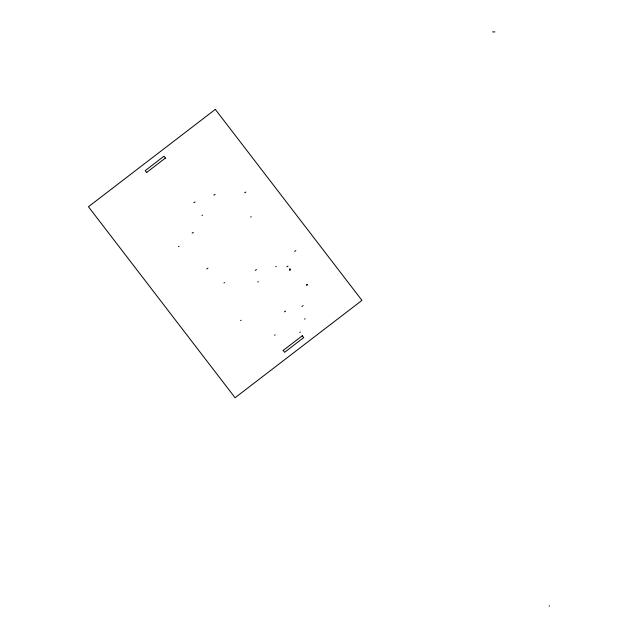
<?xml version="1.0" encoding="UTF-8"?>
<svg xmlns="http://www.w3.org/2000/svg" width="638" height="638" viewBox="0 0 638 638"><rect width="100%" height="100%" fill="white"/><g stroke="black" fill="none" stroke-linecap="round" stroke-linejoin="round"><path stroke-width="0.96" d="M289.461 269.635C289.708 270.113 289.74 269.515 290.29 269.348M289.461 269.587L289.668 269.954L289.5 269.212M251.236 216.737L250.614 217.056M258.398 281.717L257.768 282.036M305.171 318.753L304.573 319.112M290.29 269.746L290.354 269.707M289.732 269.156L290.354 269.507M146.62 172.483L165.425 158.064M283.184 350.429L302.284 335.779M549.103 606.1L549.557 605.789M193.816 202.701L195.037 201.943M213.874 195.124L215.086 194.367M244.625 192.82L245.845 192.062M192.134 233.157L193.354 232.399M206.736 268.925L207.948 268.167M255.264 270.36L256.476 269.603M294.604 251.428L295.817 250.67M286.797 266.836L288.009 266.078M284.396 311.83L285.617 311.073M301.918 306.399L303.138 305.642M289.325 269.507L290.011 269.116M202.557 215.134L201.943 215.469M179.079 246.372L178.393 246.659M224.616 282.618L223.97 282.929M276.262 266.373L275.648 266.7M241.188 320.252L240.606 320.555M307.181 284.947L306.599 285.25M275.161 334.822L274.555 335.253M300.37 332.063L299.756 332.39M492.552 31.9L494.913 31.9M290.29 269.866L289.843 270.129M307.022 284.5L306.862 285.074L307.109 284.755M302.205 335.676L303.688 337.614L284.628 352.312L283.136 350.374M165.465 158.12L163.982 156.182L145.217 170.657L146.7 172.587M290.186 269.212L290.186 269.292M215.317 109.385L88.443 206.736L235.079 397.737L361.953 300.386L215.317 109.385"/></g></svg>
